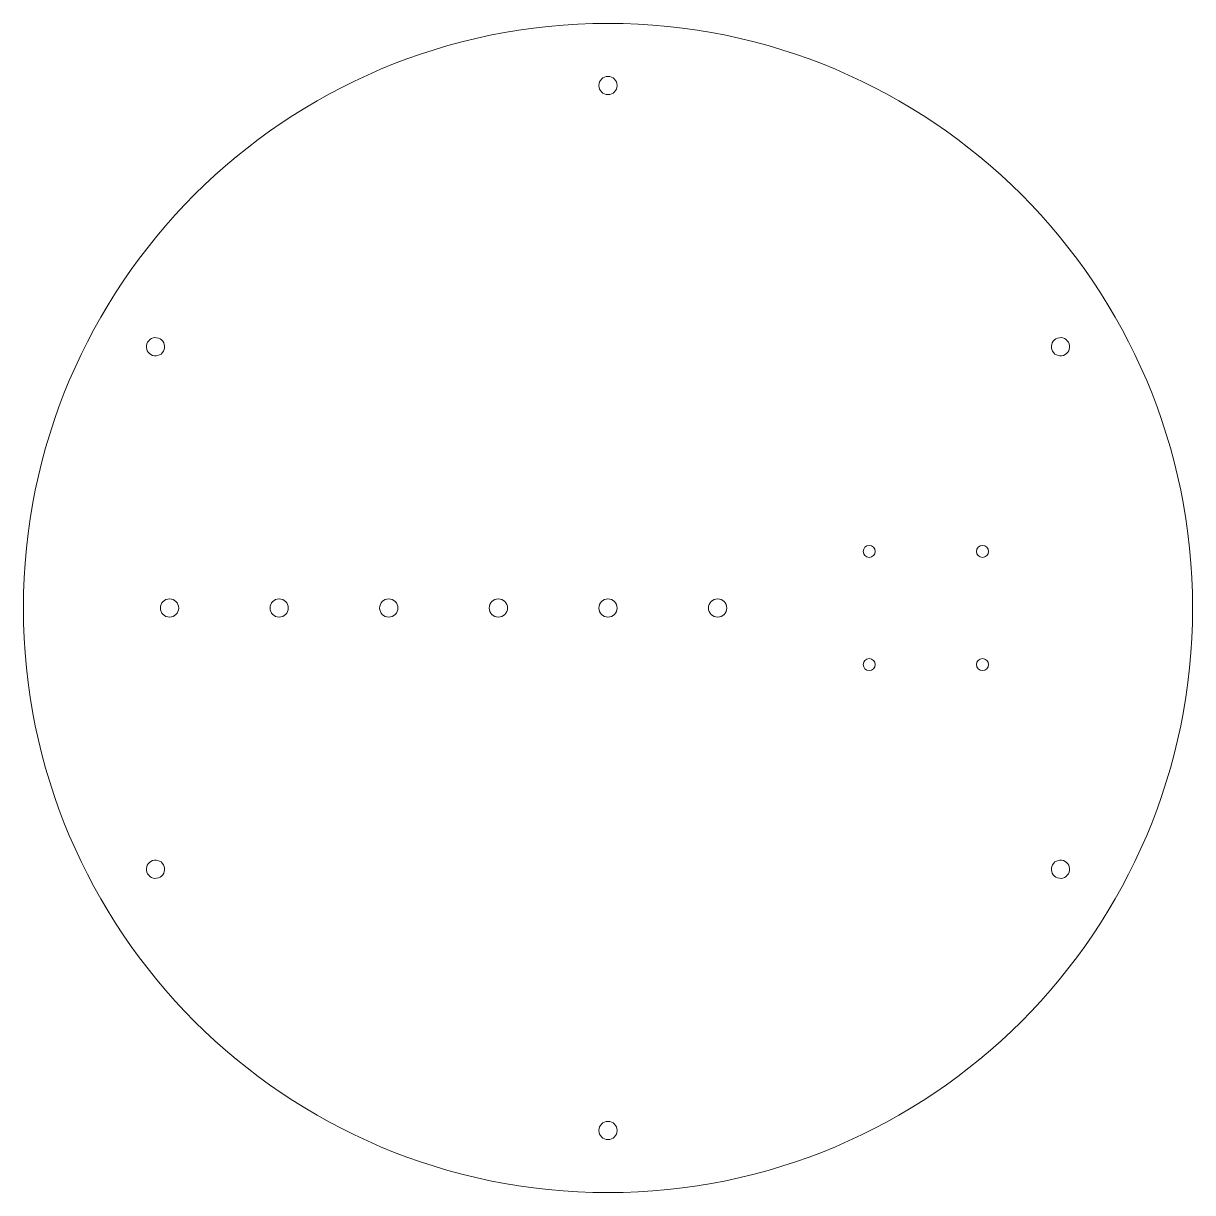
# Model space of a CAD drawing. Header units: millimetres. Extents: x -337 to 409, y -412 to 336.
# Drawn here: x 88.9 to 408.9, y -95.2 to 224.8 of the extents above; entities that cross this region are included whole.
import ezdxf

# ---------------------------------------------------------------- set-up
doc = ezdxf.new("R2010")
doc.units = ezdxf.units.MM
doc.header["$MEASUREMENT"] = 0
doc.layers.add('layer 1', color=7, linetype='Continuous')

msp = doc.modelspace()

# ---------------------------------------------------------------- linework, layer by layer
at = {"layer": 'layer 1', "color": 250, "lineweight": 20}
for centre, major_axis in [((248.9432, 64.8296), (0, 160)), ((248.9431, 207.8296), (0, 2.5)), ((320.4432, 80.3296), (0, 1.65)), ((351.4432, 80.3296), (0, 1.65)), ((128.9432, 64.8296), (0, 2.5)), ((158.9432, 64.8296), (0, 2.5)), ((188.9432, 64.8296), (0, 2.5)), ((218.9432, 64.8296), (0, 2.5)), ((248.9432, 64.8296), (0, 2.5)), ((278.9432, 64.8296), (0, 2.5)), ((320.4432, 49.3296), (0, 1.65)), ((351.4432, 49.3296), (0, 1.65)), ((248.9431, -78.1704), (0, 2.5))]:
    msp.add_ellipse(centre, major_axis=major_axis, ratio=1, dxfattribs=at)
for points in [[(127.2665, 135.0796), (126.5763, 133.8841), (125.0471, 133.4743), (123.8515, 134.1646), (123.8515, 134.1646), (122.6559, 134.8548), (122.2462, 136.3841), (122.9364, 137.5796), (122.9364, 137.5796), (123.6267, 138.7752), (125.1559, 139.185), (126.3515, 138.4947), (126.3515, 138.4947), (127.5471, 137.8044), (127.9568, 136.2752), (127.2665, 135.0796)], [(370.6197, 135.0799), (369.9295, 136.2754), (370.3392, 137.8046), (371.5348, 138.4949), (371.5348, 138.4949), (372.7304, 139.1851), (374.2596, 138.7754), (374.9498, 137.5799), (374.9498, 137.5799), (375.6401, 136.3843), (375.2304, 134.855), (374.0348, 134.1647), (374.0348, 134.1647), (372.8392, 133.4745), (371.31, 133.8843), (370.6197, 135.0799)], [(122.9364, -7.9201), (122.2462, -6.7246), (122.656, -5.1954), (123.8515, -4.5051), (123.8515, -4.5051), (125.0471, -3.8149), (126.5764, -4.2246), (127.2666, -5.4201), (127.2666, -5.4201), (127.9569, -6.6157), (127.5471, -8.145), (126.3515, -8.8353), (126.3515, -8.8353), (125.156, -9.5255), (123.6267, -9.1157), (122.9364, -7.9201)], [(374.9498, -7.9204), (374.2596, -9.1159), (372.7303, -9.5257), (371.5347, -8.8354), (371.5347, -8.8354), (370.3392, -8.1452), (369.9294, -6.6159), (370.6196, -5.4204), (370.6196, -5.4204), (371.3099, -4.2248), (372.8392, -3.815), (374.0347, -4.5053), (374.0347, -4.5053), (375.2303, -5.1956), (375.6401, -6.7248), (374.9498, -7.9204)]]:
    msp.add_open_spline(points, degree=3, knots=[0, 0, 0, 0, 0.25, 0.25, 0.25, 0.25, 0.5, 0.5, 0.5, 0.5, 0.75, 0.75, 0.75, 0.75, 1, 1, 1, 1], dxfattribs=at)

doc.saveas('drawing.dxf')
